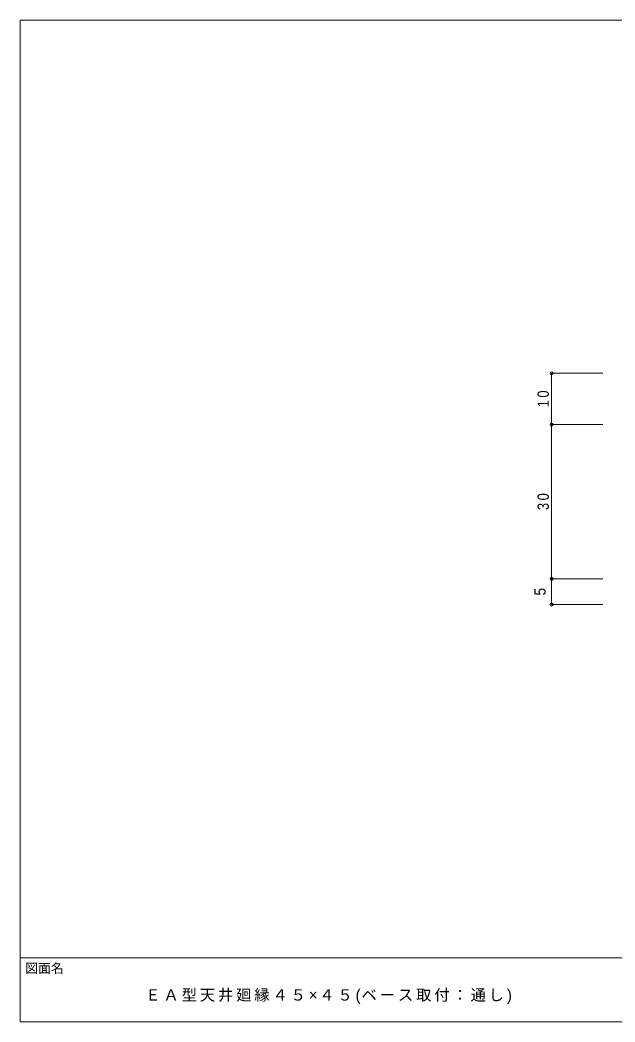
# Model space of a CAD drawing. Units: millimetres at full size, sheet at 1:1. Extents: x -141 to 141, y -98 to 98.
# Drawn here: x -141 to -25.1, y -97.5 to 97.5 of the extents above; entities that cross this region are included whole.
import ezdxf
from ezdxf.enums import TextEntityAlignment as Align

# ---------------------------------------------------------------- set-up
doc = ezdxf.new("R2010")
doc.units = ezdxf.units.MM
doc.header["$PDMODE"] = 32
doc.header["$PDSIZE"] = 0.6
for name, color, linetype, lineweight in [('0-3_寸法', 4, 'Continuous', 9), ('F-0_図面枠', 5, 'Continuous', 9), ('F-5_F-5ﾚｲﾔ', 7, 'Continuous', 9)]:
    doc.layers.add(name, color=color, linetype=linetype, lineweight=lineweight)
doc.styles.add('HGｺﾞｼｯｸM', font='')
doc.styles.get('HGｺﾞｼｯｸM').set_extended_font_data('HGｺﾞｼｯｸM')

msp = doc.modelspace()

# ---------------------------------------------------------------- linework, layer by layer
at = {"layer": '0-3_寸法'}
for p, q in [((-37.5, 28.75), (-37.5, 18.75)), ((-37.5, 28.75), (-27.5, 28.75)), ((-37.5, 18.75), (-27.5, 18.75)), ((-37.5, 18.75), (-37.5, -11.25)), ((-37.5, -11.25), (-27.5, -11.25)), ((-37.5, -11.25), (-37.5, -16.25)), ((-37.5, -16.25), (-27.5, -16.25))]:
    msp.add_line(p, q, dxfattribs=at)
for p in [(-37.5, 28.75), (-37.5, 18.75), (-37.5, -11.25), (-37.5, -16.25)]:
    msp.add_point(p, dxfattribs=at)
at = {"layer": 'F-0_図面枠'}
for p, q in [((-141, 97.5), (141, 97.5)), ((-141, -97.5), (-141, 97.5)), ((-141, -85), (141, -85)), ((141, -97.5), (-141, -97.5))]:
    msp.add_line(p, q, dxfattribs=at)

# ---------------------------------------------------------------- texts
at = {"layer": '0-3_寸法', "color": 7, "style": 'HGｺﾞｼｯｸM', "width": 0.9}
msp.add_text('5', height=2.199, rotation=90, dxfattribs=at).set_placement((-38, -14.5), align=Align.BOTTOM_LEFT)
at = {"layer": '0-3_寸法', "color": 7, "char_height": 2.199, "attachment_point": 7, "rotation": 90, "style": 'HGｺﾞｼｯｸM'}
for s, insert in [('\\T1.36;\\W0.85;10', (-38, 22.125)), ('\\T1.36;\\W0.85;30', (-38, 2.125))]:
    msp.add_mtext(s, dxfattribs=dict(at, insert=insert))
at = {"layer": 'F-0_図面枠', "color": 7, "style": 'HGｺﾞｼｯｸM'}
msp.add_text('図面名', height=1.833, dxfattribs=at).set_placement((-140, -88.5), align=Align.BOTTOM_LEFT)
at = {"layer": 'F-5_F-5ﾚｲﾔ', "insert": (-116.625, -94), "char_height": 2.199, "attachment_point": 7, "style": 'HGｺﾞｼｯｸM'}
msp.add_mtext('\\T1.18;ＥＡ型天井廻縁４５×４５(ベース取付：通し)', dxfattribs=at)

doc.saveas('drawing.dxf')
